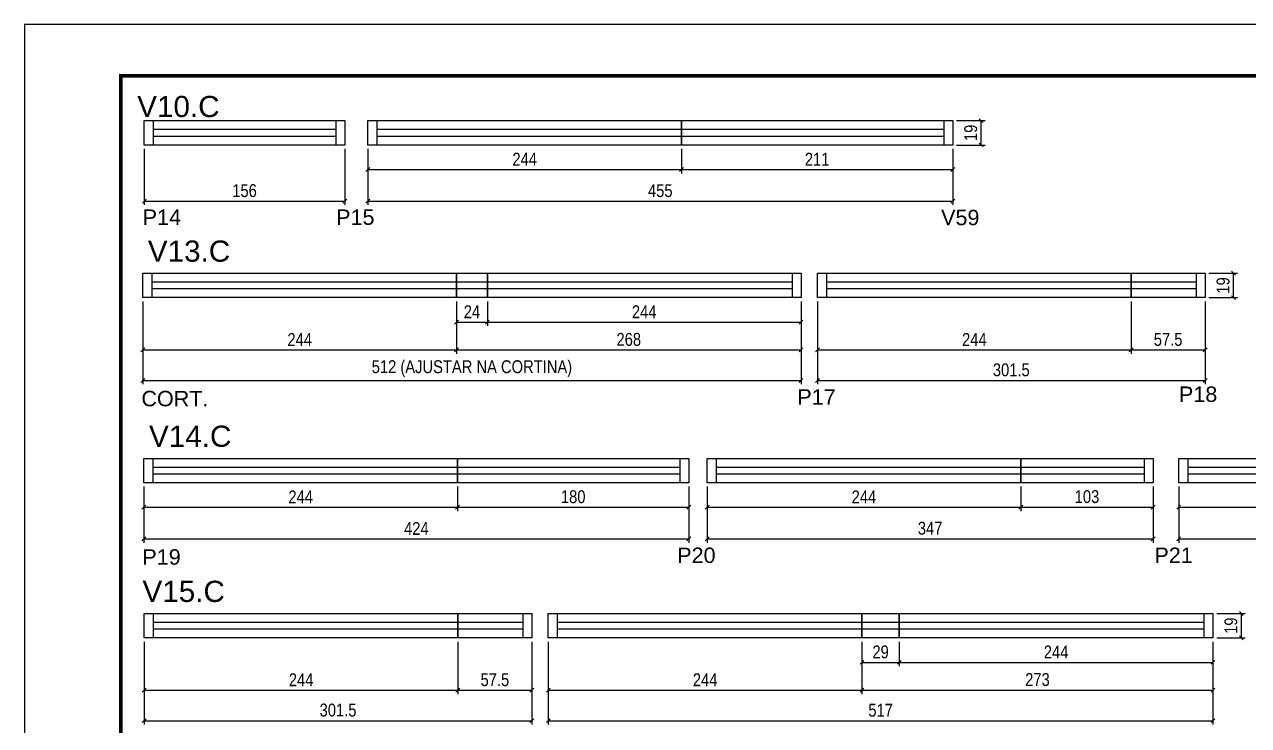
# Model space of a CAD drawing. Header units: millimetres. Extents: x 2012 to 8337, y 304 to 4842.
# Drawn here: x 5182 to 6134, y 1957 to 2503 of the extents above; entities that cross this region are included whole.
import ezdxf

# ---------------------------------------------------------------- set-up
doc = ezdxf.new("R2010")
doc.units = ezdxf.units.MM
doc.linetypes.add('DASHED', pattern=[0.75, 0.5, -0.25])
for name, color, linetype in [('5', 5, 'Continuous'), ('COTA', 241, 'Continuous'), ('NOMENCLATURA', 7, 'Continuous'), ('Painéis', 200, 'Continuous'), ('SARR_2.2x7', 40, 'Continuous')]:
    doc.layers.add(name, color=color, linetype=linetype)
doc.layers.add('Folhas', color=255, linetype='Continuous', lineweight=9)
doc.layers.add('SARRAFO DE PRESSAO', color=251, linetype='DASHED', lineweight=9)
doc.layers.add('Laje_Perimetro', color=7, linetype='Continuous', plot=False)
doc.styles.add('COTA TECNICA', font='techl___.ttf', dxfattribs={"height": 10})
doc.styles.add('COTA TECNICA-50', font='techl___.ttf', dxfattribs={"height": 10})
doc.styles.get("Standard").update_dxf_attribs({"font": 'arial.ttf'})
doc.dimstyles.new('COTA PAINEL-50', dxfattribs={"dimtxt": 10, "dimasz": 3, "dimexe": 3, "dimexo": 3, "dimgap": 3, "dimtad": 1, "dimdec": 1, "dimzin": 12, "dimdsep": 46, "dimtxsty": 'COTA TECNICA-50', "dimblk1": 'OBLIQUE', "dimblk2": 'OBLIQUE', "dimsah": 1, "dimcen": 0.9, "dimclrd": 4, "dimclre": 4, "dimclrt": 240, "dimadec": 1, "dimazin": 3, "dimtfac": 1, "dimtdec": 1, "dimtmove": 0, "dimatfit": 3, "dimfxl": 1, "dimtolj": 1, "dimtzin": 12, "dimarcsym": 0})
doc.dimstyles.new('PAINEL', dxfattribs={"dimtxt": 10, "dimasz": 3, "dimexe": 3, "dimexo": 3, "dimgap": 3, "dimtad": 1, "dimdec": 1, "dimzin": 12, "dimdsep": 46, "dimtxsty": 'COTA TECNICA', "dimblk1": 'OBLIQUE', "dimblk2": 'OBLIQUE', "dimsah": 1, "dimcen": 0.9, "dimclrd": 4, "dimclre": 4, "dimclrt": 240, "dimadec": 1, "dimazin": 3, "dimtfac": 1, "dimtdec": 1, "dimtmove": 0, "dimatfit": 3, "dimfxl": 1, "dimtolj": 1, "dimtzin": 12, "dimarcsym": 0})

# ---------------------------------------------------------------- blocks, each defined once
blk = doc.blocks.new('9999999999')
at = {"layer": 'Folhas'}
blk.add_lwpolyline([(98138.98, 34190.21), (99623.98, 34190.21), (99623.98, 35240.21), (98138.98, 35240.21)], close=True, dxfattribs=at)
at = {"layer": 'Folhas', "color": 30, "const_width": 3}
blk.add_lwpolyline([(98213.98, 34230.21), (99583.98, 34230.21), (99583.98, 35200.21), (98213.98, 35200.21)], close=True, dxfattribs=at)
blk = doc.blocks.new('_Oblique')
at = {"color": 0, "linetype": 'ByBlock', "lineweight": -2}
blk.add_line((-0.5, -0.5), (0.5, 0.5), dxfattribs=at)
blk = doc.blocks.new('*D478')
at = {"layer": 'COTA', "color": 4, "lineweight": -2, "transparency": 16777216}
for p, q in [((5274.97, 2405.9), (5274.97, 2362.27)), ((5430.97, 2405.9), (5430.97, 2362.27)), ((5274.97, 2365.27), (5430.97, 2365.27))]:
    blk.add_line(p, q, dxfattribs=at)
at = {"layer": 'Defpoints', "color": 0, "transparency": 16777216}
for p in [(5274.97, 2408.9), (5430.97, 2408.9), (5430.97, 2365.27)]:
    blk.add_point(p, dxfattribs=at)
at = {"layer": 'COTA', "color": 4, "lineweight": -2, "transparency": 16777216, "xscale": 3, "yscale": 3, "zscale": 3, "rotation": 180}
blk.add_blockref('_Oblique', (5274.97, 2365.27), dxfattribs=at)
at = {"layer": 'COTA', "color": 4, "lineweight": -2, "transparency": 16777216, "xscale": 3, "yscale": 3, "zscale": 3}
blk.add_blockref('_Oblique', (5430.97, 2365.27), dxfattribs=at)
at = {"layer": 'COTA', "color": 240, "transparency": 16777216, "insert": (5352.97, 2373.38), "char_height": 10, "attachment_point": 5, "style": 'COTA TECNICA'}
blk.add_mtext('\\A1;156', dxfattribs=at)
blk = doc.blocks.new('*D381')
at = {"layer": 'COTA', "color": 4, "linetype": 'ByBlock', "lineweight": -2, "transparency": 16777216}
for p, q in [((5448.86, 2405.9), (5448.86, 2386.85)), ((5692.86, 2405.9), (5692.86, 2386.85)), ((5448.86, 2389.85), (5692.86, 2389.85))]:
    blk.add_line(p, q, dxfattribs=at)
at = {"layer": 'Defpoints', "color": 0, "linetype": 'ByBlock', "transparency": 16777216}
for p in [(5448.86, 2408.9), (5692.86, 2408.9), (5692.86, 2389.85)]:
    blk.add_point(p, dxfattribs=at)
at = {"layer": 'COTA', "color": 4, "linetype": 'ByBlock', "lineweight": -2, "transparency": 16777216, "xscale": 3, "yscale": 3, "zscale": 3, "rotation": 180}
blk.add_blockref('_Oblique', (5448.86, 2389.85), dxfattribs=at)
at = {"layer": 'COTA', "color": 4, "linetype": 'ByBlock', "lineweight": -2, "transparency": 16777216, "xscale": 3, "yscale": 3, "zscale": 3}
blk.add_blockref('_Oblique', (5692.86, 2389.85), dxfattribs=at)
at = {"layer": 'COTA', "color": 240, "linetype": 'ByBlock', "transparency": 16777216, "insert": (5570.86, 2397.92), "char_height": 10, "attachment_point": 5, "style": 'COTA TECNICA-50'}
blk.add_mtext('\\A1;244', dxfattribs=at)
blk = doc.blocks.new('*D382')
at = {"layer": 'COTA', "color": 4, "linetype": 'ByBlock', "lineweight": -2, "transparency": 16777216}
for p, q in [((5692.86, 2405.9), (5692.86, 2386.85)), ((5903.86, 2405.9), (5903.86, 2386.85)), ((5692.86, 2389.85), (5903.86, 2389.85))]:
    blk.add_line(p, q, dxfattribs=at)
at = {"layer": 'Defpoints', "color": 0, "linetype": 'ByBlock', "transparency": 16777216}
for p in [(5692.86, 2408.9), (5903.86, 2408.9), (5903.86, 2389.85)]:
    blk.add_point(p, dxfattribs=at)
at = {"layer": 'COTA', "color": 4, "linetype": 'ByBlock', "lineweight": -2, "transparency": 16777216, "xscale": 3, "yscale": 3, "zscale": 3, "rotation": 180}
blk.add_blockref('_Oblique', (5692.86, 2389.85), dxfattribs=at)
at = {"layer": 'COTA', "color": 4, "linetype": 'ByBlock', "lineweight": -2, "transparency": 16777216, "xscale": 3, "yscale": 3, "zscale": 3}
blk.add_blockref('_Oblique', (5903.86, 2389.85), dxfattribs=at)
at = {"layer": 'COTA', "color": 240, "linetype": 'ByBlock', "transparency": 16777216, "insert": (5798.36, 2397.91), "char_height": 10, "attachment_point": 5, "style": 'COTA TECNICA-50'}
blk.add_mtext('\\A1;211', dxfattribs=at)
blk = doc.blocks.new('*D479')
at = {"layer": 'COTA', "color": 4, "lineweight": -2, "transparency": 16777216}
for p, q in [((5448.86, 2405.9), (5448.86, 2362.27)), ((5903.86, 2405.9), (5903.86, 2362.27)), ((5448.86, 2365.27), (5903.86, 2365.27))]:
    blk.add_line(p, q, dxfattribs=at)
at = {"layer": 'Defpoints', "color": 0, "transparency": 16777216}
for p in [(5448.86, 2408.9), (5903.86, 2408.9), (5903.86, 2365.27)]:
    blk.add_point(p, dxfattribs=at)
at = {"layer": 'COTA', "color": 4, "lineweight": -2, "transparency": 16777216, "xscale": 3, "yscale": 3, "zscale": 3, "rotation": 180}
blk.add_blockref('_Oblique', (5448.86, 2365.27), dxfattribs=at)
at = {"layer": 'COTA', "color": 4, "lineweight": -2, "transparency": 16777216, "xscale": 3, "yscale": 3, "zscale": 3}
blk.add_blockref('_Oblique', (5903.86, 2365.27), dxfattribs=at)
at = {"layer": 'COTA', "color": 240, "transparency": 16777216, "insert": (5676.36, 2373.38), "char_height": 10, "attachment_point": 5, "style": 'COTA TECNICA'}
blk.add_mtext('\\A1;455', dxfattribs=at)
blk = doc.blocks.new('*D383')
at = {"layer": 'COTA', "color": 4, "lineweight": -2, "transparency": 16777216}
for p, q in [((5906.86, 2427.9), (5928.98, 2427.9)), ((5925.98, 2408.9), (5925.98, 2427.9)), ((5906.86, 2408.9), (5928.98, 2408.9))]:
    blk.add_line(p, q, dxfattribs=at)
at = {"layer": 'Defpoints', "color": 0, "transparency": 16777216}
for p in [(5903.86, 2427.9), (5925.98, 2427.9), (5903.86, 2408.9)]:
    blk.add_point(p, dxfattribs=at)
at = {"layer": 'COTA', "color": 4, "lineweight": -2, "transparency": 16777216, "xscale": 3, "yscale": 3, "zscale": 3}
for p, rotation in [((5925.98, 2427.9), 90), ((5925.98, 2408.9), 270)]:
    blk.add_blockref('_Oblique', p, dxfattribs=dict(at, rotation=rotation))
at = {"layer": 'COTA', "color": 240, "transparency": 16777216, "insert": (5917.89, 2418.4), "char_height": 10, "attachment_point": 5, "rotation": 90, "style": 'COTA TECNICA'}
blk.add_mtext('\\A1;19', dxfattribs=at)
blk = doc.blocks.new('*D387')
at = {"layer": 'COTA', "color": 4, "linetype": 'ByBlock', "lineweight": -2, "transparency": 16777216}
for p, q in [((5273.84, 2287.12), (5273.84, 2246.44)), ((5517.84, 2287.12), (5517.84, 2246.44)), ((5273.84, 2249.44), (5517.84, 2249.44))]:
    blk.add_line(p, q, dxfattribs=at)
at = {"layer": 'Defpoints', "color": 0, "linetype": 'ByBlock', "transparency": 16777216}
for p in [(5273.84, 2290.12), (5517.84, 2290.12), (5517.84, 2249.44)]:
    blk.add_point(p, dxfattribs=at)
at = {"layer": 'COTA', "color": 4, "linetype": 'ByBlock', "lineweight": -2, "transparency": 16777216, "xscale": 3, "yscale": 3, "zscale": 3, "rotation": 180}
blk.add_blockref('_Oblique', (5273.84, 2249.44), dxfattribs=at)
at = {"layer": 'COTA', "color": 4, "linetype": 'ByBlock', "lineweight": -2, "transparency": 16777216, "xscale": 3, "yscale": 3, "zscale": 3}
blk.add_blockref('_Oblique', (5517.84, 2249.44), dxfattribs=at)
at = {"layer": 'COTA', "color": 240, "linetype": 'ByBlock', "transparency": 16777216, "insert": (5395.84, 2257.52), "char_height": 10, "attachment_point": 5, "style": 'COTA TECNICA-50'}
blk.add_mtext('\\A1;244', dxfattribs=at)
blk = doc.blocks.new('*D388')
at = {"layer": 'COTA', "color": 4, "linetype": 'ByBlock', "lineweight": -2, "transparency": 16777216}
for p, q in [((5541.84, 2287.12), (5541.84, 2268.07)), ((5785.84, 2287.12), (5785.84, 2268.07)), ((5541.84, 2271.07), (5785.84, 2271.07))]:
    blk.add_line(p, q, dxfattribs=at)
at = {"layer": 'Defpoints', "color": 0, "linetype": 'ByBlock', "transparency": 16777216}
for p in [(5541.84, 2290.12), (5785.84, 2290.12), (5785.84, 2271.07)]:
    blk.add_point(p, dxfattribs=at)
at = {"layer": 'COTA', "color": 4, "linetype": 'ByBlock', "lineweight": -2, "transparency": 16777216, "xscale": 3, "yscale": 3, "zscale": 3, "rotation": 180}
blk.add_blockref('_Oblique', (5541.84, 2271.07), dxfattribs=at)
at = {"layer": 'COTA', "color": 4, "linetype": 'ByBlock', "lineweight": -2, "transparency": 16777216, "xscale": 3, "yscale": 3, "zscale": 3}
blk.add_blockref('_Oblique', (5785.84, 2271.07), dxfattribs=at)
at = {"layer": 'COTA', "color": 240, "linetype": 'ByBlock', "transparency": 16777216, "insert": (5663.84, 2279.14), "char_height": 10, "attachment_point": 5, "style": 'COTA TECNICA-50'}
blk.add_mtext('\\A1;244', dxfattribs=at)
blk = doc.blocks.new('*D481')
at = {"layer": 'COTA', "color": 4, "lineweight": -2, "transparency": 16777216}
for p, q in [((5273.84, 2287.12), (5273.84, 2222.65)), ((5785.84, 2287.12), (5785.84, 2222.65)), ((5273.84, 2225.65), (5785.84, 2225.65))]:
    blk.add_line(p, q, dxfattribs=at)
at = {"layer": 'Defpoints', "color": 0, "transparency": 16777216}
for p in [(5273.84, 2290.12), (5785.84, 2290.12), (5785.84, 2225.65)]:
    blk.add_point(p, dxfattribs=at)
at = {"layer": 'COTA', "color": 4, "lineweight": -2, "transparency": 16777216, "xscale": 3, "yscale": 3, "zscale": 3, "rotation": 180}
blk.add_blockref('_Oblique', (5273.84, 2225.65), dxfattribs=at)
at = {"layer": 'COTA', "color": 4, "lineweight": -2, "transparency": 16777216, "xscale": 3, "yscale": 3, "zscale": 3}
blk.add_blockref('_Oblique', (5785.84, 2225.65), dxfattribs=at)
at = {"layer": 'COTA', "color": 240, "transparency": 16777216, "insert": (5529.84, 2234.87), "char_height": 10, "attachment_point": 5, "style": 'COTA TECNICA'}
blk.add_mtext('\\A1;512 (AJUSTAR NA CORTINA)', dxfattribs=at)
blk = doc.blocks.new('*D389')
at = {"layer": 'COTA', "color": 4, "linetype": 'ByBlock', "lineweight": -2, "transparency": 16777216}
for p, q in [((5517.84, 2287.12), (5517.84, 2268.07)), ((5541.84, 2287.12), (5541.84, 2268.07)), ((5517.84, 2271.07), (5541.84, 2271.07))]:
    blk.add_line(p, q, dxfattribs=at)
at = {"layer": 'Defpoints', "color": 0, "linetype": 'ByBlock', "transparency": 16777216}
for p in [(5517.84, 2290.12), (5541.84, 2290.12), (5541.84, 2271.07)]:
    blk.add_point(p, dxfattribs=at)
at = {"layer": 'COTA', "color": 4, "linetype": 'ByBlock', "lineweight": -2, "transparency": 16777216, "xscale": 3, "yscale": 3, "zscale": 3, "rotation": 180}
blk.add_blockref('_Oblique', (5517.84, 2271.07), dxfattribs=at)
at = {"layer": 'COTA', "color": 4, "linetype": 'ByBlock', "lineweight": -2, "transparency": 16777216, "xscale": 3, "yscale": 3, "zscale": 3}
blk.add_blockref('_Oblique', (5541.84, 2271.07), dxfattribs=at)
at = {"layer": 'COTA', "color": 240, "linetype": 'ByBlock', "transparency": 16777216, "insert": (5529.84, 2279.14), "char_height": 10, "attachment_point": 5, "style": 'COTA TECNICA-50'}
blk.add_mtext('\\A1;24', dxfattribs=at)
blk = doc.blocks.new('*D390')
at = {"layer": 'Defpoints', "color": 0, "transparency": 16777216}
for p in [(5517.84, 2290.12), (5785.84, 2290.12), (5785.84, 2249.44)]:
    blk.add_point(p, dxfattribs=at)
at = {"layer": 'Painéis', "color": 4, "lineweight": -2, "transparency": 16777216}
for p, q in [((5517.84, 2287.12), (5517.84, 2246.44)), ((5785.84, 2287.12), (5785.84, 2246.44)), ((5517.84, 2249.44), (5785.84, 2249.44))]:
    blk.add_line(p, q, dxfattribs=at)
at = {"layer": 'Painéis', "color": 4, "lineweight": -2, "transparency": 16777216, "xscale": 3, "yscale": 3, "zscale": 3, "rotation": 180}
blk.add_blockref('_Oblique', (5517.84, 2249.44), dxfattribs=at)
at = {"layer": 'Painéis', "color": 4, "lineweight": -2, "transparency": 16777216, "xscale": 3, "yscale": 3, "zscale": 3}
blk.add_blockref('_Oblique', (5785.84, 2249.44), dxfattribs=at)
at = {"layer": 'Painéis', "color": 240, "transparency": 16777216, "insert": (5651.84, 2257.57), "char_height": 10, "attachment_point": 5, "style": 'COTA TECNICA'}
blk.add_mtext('\\A1;268', dxfattribs=at)
blk = doc.blocks.new('*D391')
at = {"layer": 'COTA', "color": 4, "linetype": 'ByBlock', "lineweight": -2, "transparency": 16777216}
for p, q in [((5798.65, 2287.12), (5798.65, 2246.44)), ((6042.65, 2287.12), (6042.65, 2246.44)), ((5798.65, 2249.44), (6042.65, 2249.44))]:
    blk.add_line(p, q, dxfattribs=at)
at = {"layer": 'Defpoints', "color": 0, "linetype": 'ByBlock', "transparency": 16777216}
for p in [(5798.65, 2290.12), (6042.65, 2290.12), (6042.65, 2249.44)]:
    blk.add_point(p, dxfattribs=at)
at = {"layer": 'COTA', "color": 4, "linetype": 'ByBlock', "lineweight": -2, "transparency": 16777216, "xscale": 3, "yscale": 3, "zscale": 3, "rotation": 180}
blk.add_blockref('_Oblique', (5798.65, 2249.44), dxfattribs=at)
at = {"layer": 'COTA', "color": 4, "linetype": 'ByBlock', "lineweight": -2, "transparency": 16777216, "xscale": 3, "yscale": 3, "zscale": 3}
blk.add_blockref('_Oblique', (6042.65, 2249.44), dxfattribs=at)
at = {"layer": 'COTA', "color": 240, "linetype": 'ByBlock', "transparency": 16777216, "insert": (5920.65, 2257.52), "char_height": 10, "attachment_point": 5, "style": 'COTA TECNICA-50'}
blk.add_mtext('\\A1;244', dxfattribs=at)
blk = doc.blocks.new('*D392')
at = {"layer": 'COTA', "color": 4, "linetype": 'ByBlock', "lineweight": -2, "transparency": 16777216}
for p, q in [((6042.65, 2287.12), (6042.65, 2246.44)), ((6100.15, 2287.12), (6100.15, 2246.44)), ((6042.65, 2249.44), (6100.15, 2249.44))]:
    blk.add_line(p, q, dxfattribs=at)
at = {"layer": 'Defpoints', "color": 0, "linetype": 'ByBlock', "transparency": 16777216}
for p in [(6042.65, 2290.12), (6100.15, 2290.12), (6100.15, 2249.44)]:
    blk.add_point(p, dxfattribs=at)
at = {"layer": 'COTA', "color": 4, "linetype": 'ByBlock', "lineweight": -2, "transparency": 16777216, "xscale": 3, "yscale": 3, "zscale": 3, "rotation": 180}
blk.add_blockref('_Oblique', (6042.65, 2249.44), dxfattribs=at)
at = {"layer": 'COTA', "color": 4, "linetype": 'ByBlock', "lineweight": -2, "transparency": 16777216, "xscale": 3, "yscale": 3, "zscale": 3}
blk.add_blockref('_Oblique', (6100.15, 2249.44), dxfattribs=at)
at = {"layer": 'COTA', "color": 240, "linetype": 'ByBlock', "transparency": 16777216, "insert": (6071.4, 2257.55), "char_height": 10, "attachment_point": 5, "style": 'COTA TECNICA-50'}
blk.add_mtext('\\A1;57.5', dxfattribs=at)
blk = doc.blocks.new('*D482')
at = {"layer": 'COTA', "color": 4, "lineweight": -2, "transparency": 16777216}
for p, q in [((5798.65, 2287.12), (5798.65, 2222.65)), ((6100.15, 2287.12), (6100.15, 2222.65)), ((5798.65, 2225.65), (6100.15, 2225.65))]:
    blk.add_line(p, q, dxfattribs=at)
at = {"layer": 'Defpoints', "color": 0, "transparency": 16777216}
for p in [(5798.65, 2290.12), (6100.15, 2290.12), (6100.15, 2225.65)]:
    blk.add_point(p, dxfattribs=at)
at = {"layer": 'COTA', "color": 4, "lineweight": -2, "transparency": 16777216, "xscale": 3, "yscale": 3, "zscale": 3, "rotation": 180}
blk.add_blockref('_Oblique', (5798.65, 2225.65), dxfattribs=at)
at = {"layer": 'COTA', "color": 4, "lineweight": -2, "transparency": 16777216, "xscale": 3, "yscale": 3, "zscale": 3}
blk.add_blockref('_Oblique', (6100.15, 2225.65), dxfattribs=at)
at = {"layer": 'COTA', "color": 240, "transparency": 16777216, "insert": (5949.4, 2233.87), "char_height": 10, "attachment_point": 5, "style": 'COTA TECNICA'}
blk.add_mtext('\\A1;301.5', dxfattribs=at)
blk = doc.blocks.new('*D393')
at = {"layer": 'COTA', "color": 4, "lineweight": -2, "transparency": 16777216}
for p, q in [((6103.15, 2309.12), (6125.27, 2309.12)), ((6122.27, 2290.12), (6122.27, 2309.12)), ((6103.15, 2290.12), (6125.27, 2290.12))]:
    blk.add_line(p, q, dxfattribs=at)
at = {"layer": 'Defpoints', "color": 0, "transparency": 16777216}
for p in [(6100.15, 2309.12), (6122.27, 2309.12), (6100.15, 2290.12)]:
    blk.add_point(p, dxfattribs=at)
at = {"layer": 'COTA', "color": 4, "lineweight": -2, "transparency": 16777216, "xscale": 3, "yscale": 3, "zscale": 3}
for p, rotation in [((6122.27, 2309.12), 90), ((6122.27, 2290.12), 270)]:
    blk.add_blockref('_Oblique', p, dxfattribs=dict(at, rotation=rotation))
at = {"layer": 'COTA', "color": 240, "transparency": 16777216, "insert": (6114.18, 2299.62), "char_height": 10, "attachment_point": 5, "rotation": 90, "style": 'COTA TECNICA'}
blk.add_mtext('\\A1;19', dxfattribs=at)
blk = doc.blocks.new('*D327')
at = {"layer": 'COTA', "color": 4, "linetype": 'ByBlock', "lineweight": -2, "transparency": 16777216}
for p, q in [((5274.62, 2143.01), (5274.62, 2123.96)), ((5518.62, 2143.01), (5518.62, 2123.96)), ((5274.62, 2126.96), (5518.62, 2126.96))]:
    blk.add_line(p, q, dxfattribs=at)
at = {"layer": 'Defpoints', "color": 0, "linetype": 'ByBlock', "transparency": 16777216}
for p in [(5274.62, 2146.01), (5518.62, 2146.01), (5518.62, 2126.96)]:
    blk.add_point(p, dxfattribs=at)
at = {"layer": 'COTA', "color": 4, "linetype": 'ByBlock', "lineweight": -2, "transparency": 16777216, "xscale": 3, "yscale": 3, "zscale": 3, "rotation": 180}
blk.add_blockref('_Oblique', (5274.62, 2126.96), dxfattribs=at)
at = {"layer": 'COTA', "color": 4, "linetype": 'ByBlock', "lineweight": -2, "transparency": 16777216, "xscale": 3, "yscale": 3, "zscale": 3}
blk.add_blockref('_Oblique', (5518.62, 2126.96), dxfattribs=at)
at = {"layer": 'COTA', "color": 240, "linetype": 'ByBlock', "transparency": 16777216, "insert": (5396.62, 2135.03), "char_height": 10, "attachment_point": 5, "style": 'COTA TECNICA-50'}
blk.add_mtext('\\A1;244', dxfattribs=at)
blk = doc.blocks.new('*D328')
at = {"layer": 'COTA', "color": 4, "linetype": 'ByBlock', "lineweight": -2, "transparency": 16777216}
for p, q in [((5518.62, 2143.01), (5518.62, 2123.96)), ((5698.62, 2143.01), (5698.62, 2123.96)), ((5518.62, 2126.96), (5698.62, 2126.96))]:
    blk.add_line(p, q, dxfattribs=at)
at = {"layer": 'Defpoints', "color": 0, "linetype": 'ByBlock', "transparency": 16777216}
for p in [(5518.62, 2146.01), (5698.62, 2146.01), (5698.62, 2126.96)]:
    blk.add_point(p, dxfattribs=at)
at = {"layer": 'COTA', "color": 4, "linetype": 'ByBlock', "lineweight": -2, "transparency": 16777216, "xscale": 3, "yscale": 3, "zscale": 3, "rotation": 180}
blk.add_blockref('_Oblique', (5518.62, 2126.96), dxfattribs=at)
at = {"layer": 'COTA', "color": 4, "linetype": 'ByBlock', "lineweight": -2, "transparency": 16777216, "xscale": 3, "yscale": 3, "zscale": 3}
blk.add_blockref('_Oblique', (5698.62, 2126.96), dxfattribs=at)
at = {"layer": 'COTA', "color": 240, "linetype": 'ByBlock', "transparency": 16777216, "insert": (5608.62, 2135.08), "char_height": 10, "attachment_point": 5, "style": 'COTA TECNICA-50'}
blk.add_mtext('\\A1;180', dxfattribs=at)
blk = doc.blocks.new('*D457')
at = {"layer": 'COTA', "color": 4, "lineweight": -2, "transparency": 16777216}
for p, q in [((5274.62, 2143.01), (5274.62, 2099.38)), ((5698.62, 2143.01), (5698.62, 2099.38)), ((5274.62, 2102.38), (5698.62, 2102.38))]:
    blk.add_line(p, q, dxfattribs=at)
at = {"layer": 'Defpoints', "color": 0, "transparency": 16777216}
for p in [(5274.62, 2146.01), (5698.62, 2146.01), (5698.62, 2102.38)]:
    blk.add_point(p, dxfattribs=at)
at = {"layer": 'COTA', "color": 4, "lineweight": -2, "transparency": 16777216, "xscale": 3, "yscale": 3, "zscale": 3, "rotation": 180}
blk.add_blockref('_Oblique', (5274.62, 2102.38), dxfattribs=at)
at = {"layer": 'COTA', "color": 4, "lineweight": -2, "transparency": 16777216, "xscale": 3, "yscale": 3, "zscale": 3}
blk.add_blockref('_Oblique', (5698.62, 2102.38), dxfattribs=at)
at = {"layer": 'COTA', "color": 240, "transparency": 16777216, "insert": (5486.62, 2110.45), "char_height": 10, "attachment_point": 5, "style": 'COTA TECNICA'}
blk.add_mtext('\\A1;424', dxfattribs=at)
blk = doc.blocks.new('*D329')
at = {"layer": 'COTA', "color": 4, "linetype": 'ByBlock', "lineweight": -2, "transparency": 16777216}
for p, q in [((5712.77, 2143.01), (5712.77, 2123.96)), ((5956.77, 2143.01), (5956.77, 2123.96)), ((5712.77, 2126.96), (5956.77, 2126.96))]:
    blk.add_line(p, q, dxfattribs=at)
at = {"layer": 'Defpoints', "color": 0, "linetype": 'ByBlock', "transparency": 16777216}
for p in [(5712.77, 2146.01), (5956.77, 2146.01), (5956.77, 2126.96)]:
    blk.add_point(p, dxfattribs=at)
at = {"layer": 'COTA', "color": 4, "linetype": 'ByBlock', "lineweight": -2, "transparency": 16777216, "xscale": 3, "yscale": 3, "zscale": 3, "rotation": 180}
blk.add_blockref('_Oblique', (5712.77, 2126.96), dxfattribs=at)
at = {"layer": 'COTA', "color": 4, "linetype": 'ByBlock', "lineweight": -2, "transparency": 16777216, "xscale": 3, "yscale": 3, "zscale": 3}
blk.add_blockref('_Oblique', (5956.77, 2126.96), dxfattribs=at)
at = {"layer": 'COTA', "color": 240, "linetype": 'ByBlock', "transparency": 16777216, "insert": (5834.77, 2135.03), "char_height": 10, "attachment_point": 5, "style": 'COTA TECNICA-50'}
blk.add_mtext('\\A1;244', dxfattribs=at)
blk = doc.blocks.new('*D330')
at = {"layer": 'COTA', "color": 4, "linetype": 'ByBlock', "lineweight": -2, "transparency": 16777216}
for p, q in [((5956.77, 2143.01), (5956.77, 2123.96)), ((6059.77, 2143.01), (6059.77, 2123.96)), ((5956.77, 2126.96), (6059.77, 2126.96))]:
    blk.add_line(p, q, dxfattribs=at)
at = {"layer": 'Defpoints', "color": 0, "linetype": 'ByBlock', "transparency": 16777216}
for p in [(5956.77, 2146.01), (6059.77, 2146.01), (6059.77, 2126.96)]:
    blk.add_point(p, dxfattribs=at)
at = {"layer": 'COTA', "color": 4, "linetype": 'ByBlock', "lineweight": -2, "transparency": 16777216, "xscale": 3, "yscale": 3, "zscale": 3, "rotation": 180}
blk.add_blockref('_Oblique', (5956.77, 2126.96), dxfattribs=at)
at = {"layer": 'COTA', "color": 4, "linetype": 'ByBlock', "lineweight": -2, "transparency": 16777216, "xscale": 3, "yscale": 3, "zscale": 3}
blk.add_blockref('_Oblique', (6059.77, 2126.96), dxfattribs=at)
at = {"layer": 'COTA', "color": 240, "linetype": 'ByBlock', "transparency": 16777216, "insert": (6008.27, 2135.18), "char_height": 10, "attachment_point": 5, "style": 'COTA TECNICA-50'}
blk.add_mtext('\\A1;103', dxfattribs=at)
blk = doc.blocks.new('*D458')
at = {"layer": 'COTA', "color": 4, "lineweight": -2, "transparency": 16777216}
for p, q in [((5712.77, 2143.01), (5712.77, 2099.38)), ((6059.77, 2143.01), (6059.77, 2099.38)), ((5712.77, 2102.38), (6059.77, 2102.38))]:
    blk.add_line(p, q, dxfattribs=at)
at = {"layer": 'Defpoints', "color": 0, "transparency": 16777216}
for p in [(5712.77, 2146.01), (6059.77, 2146.01), (6059.77, 2102.38)]:
    blk.add_point(p, dxfattribs=at)
at = {"layer": 'COTA', "color": 4, "lineweight": -2, "transparency": 16777216, "xscale": 3, "yscale": 3, "zscale": 3, "rotation": 180}
blk.add_blockref('_Oblique', (5712.77, 2102.38), dxfattribs=at)
at = {"layer": 'COTA', "color": 4, "lineweight": -2, "transparency": 16777216, "xscale": 3, "yscale": 3, "zscale": 3}
blk.add_blockref('_Oblique', (6059.77, 2102.38), dxfattribs=at)
at = {"layer": 'COTA', "color": 240, "transparency": 16777216, "insert": (5886.27, 2110.6), "char_height": 10, "attachment_point": 5, "style": 'COTA TECNICA'}
blk.add_mtext('\\A1;347', dxfattribs=at)
blk = doc.blocks.new('*D331')
at = {"layer": 'COTA', "color": 4, "linetype": 'ByBlock', "lineweight": -2, "transparency": 16777216}
for p, q in [((6079.61, 2143.01), (6079.61, 2123.96)), ((6323.61, 2143.01), (6323.61, 2123.96)), ((6079.61, 2126.96), (6323.61, 2126.96))]:
    blk.add_line(p, q, dxfattribs=at)
at = {"layer": 'Defpoints', "color": 0, "linetype": 'ByBlock', "transparency": 16777216}
for p in [(6079.61, 2146.01), (6323.61, 2146.01), (6323.61, 2126.96)]:
    blk.add_point(p, dxfattribs=at)
at = {"layer": 'COTA', "color": 4, "linetype": 'ByBlock', "lineweight": -2, "transparency": 16777216, "xscale": 3, "yscale": 3, "zscale": 3, "rotation": 180}
blk.add_blockref('_Oblique', (6079.61, 2126.96), dxfattribs=at)
at = {"layer": 'COTA', "color": 4, "linetype": 'ByBlock', "lineweight": -2, "transparency": 16777216, "xscale": 3, "yscale": 3, "zscale": 3}
blk.add_blockref('_Oblique', (6323.61, 2126.96), dxfattribs=at)
at = {"layer": 'COTA', "color": 240, "linetype": 'ByBlock', "transparency": 16777216, "insert": (6201.61, 2135.03), "char_height": 10, "attachment_point": 5, "style": 'COTA TECNICA-50'}
blk.add_mtext('\\A1;244', dxfattribs=at)
blk = doc.blocks.new('*D459')
at = {"layer": 'COTA', "color": 4, "lineweight": -2, "transparency": 16777216}
for p, q in [((6079.61, 2143.01), (6079.61, 2099.38)), ((6503.61, 2143.01), (6503.61, 2099.38)), ((6079.61, 2102.38), (6503.61, 2102.38))]:
    blk.add_line(p, q, dxfattribs=at)
at = {"layer": 'Defpoints', "color": 0, "transparency": 16777216}
for p in [(6079.61, 2146.01), (6503.61, 2146.01), (6503.61, 2102.38)]:
    blk.add_point(p, dxfattribs=at)
at = {"layer": 'COTA', "color": 4, "lineweight": -2, "transparency": 16777216, "xscale": 3, "yscale": 3, "zscale": 3, "rotation": 180}
blk.add_blockref('_Oblique', (6079.61, 2102.38), dxfattribs=at)
at = {"layer": 'COTA', "color": 4, "lineweight": -2, "transparency": 16777216, "xscale": 3, "yscale": 3, "zscale": 3}
blk.add_blockref('_Oblique', (6503.61, 2102.38), dxfattribs=at)
at = {"layer": 'COTA', "color": 240, "transparency": 16777216, "insert": (6291.61, 2110.45), "char_height": 10, "attachment_point": 5, "style": 'COTA TECNICA'}
blk.add_mtext('\\A1;424', dxfattribs=at)
blk = doc.blocks.new('*D334')
at = {"layer": 'COTA', "color": 4, "linetype": 'ByBlock', "lineweight": -2, "transparency": 16777216}
for p, q in [((5589.26, 2022.27), (5589.26, 1981.58)), ((5833.26, 2022.27), (5833.26, 1981.58)), ((5589.26, 1984.58), (5833.26, 1984.58))]:
    blk.add_line(p, q, dxfattribs=at)
at = {"layer": 'Defpoints', "color": 0, "linetype": 'ByBlock', "transparency": 16777216}
for p in [(5589.26, 2025.27), (5833.26, 2025.27), (5833.26, 1984.58)]:
    blk.add_point(p, dxfattribs=at)
at = {"layer": 'COTA', "color": 4, "linetype": 'ByBlock', "lineweight": -2, "transparency": 16777216, "xscale": 3, "yscale": 3, "zscale": 3, "rotation": 180}
blk.add_blockref('_Oblique', (5589.26, 1984.58), dxfattribs=at)
at = {"layer": 'COTA', "color": 4, "linetype": 'ByBlock', "lineweight": -2, "transparency": 16777216, "xscale": 3, "yscale": 3, "zscale": 3}
blk.add_blockref('_Oblique', (5833.26, 1984.58), dxfattribs=at)
at = {"layer": 'COTA', "color": 240, "linetype": 'ByBlock', "transparency": 16777216, "insert": (5711.26, 1992.66), "char_height": 10, "attachment_point": 5, "style": 'COTA TECNICA-50'}
blk.add_mtext('\\A1;244', dxfattribs=at)
blk = doc.blocks.new('*D335')
at = {"layer": 'COTA', "color": 4, "linetype": 'ByBlock', "lineweight": -2, "transparency": 16777216}
for p, q in [((5862.26, 2022.27), (5862.26, 2003.21)), ((6106.26, 2022.27), (6106.26, 2003.21)), ((5862.26, 2006.21), (6106.26, 2006.21))]:
    blk.add_line(p, q, dxfattribs=at)
at = {"layer": 'Defpoints', "color": 0, "linetype": 'ByBlock', "transparency": 16777216}
for p in [(5862.26, 2025.27), (6106.26, 2025.27), (6106.26, 2006.21)]:
    blk.add_point(p, dxfattribs=at)
at = {"layer": 'COTA', "color": 4, "linetype": 'ByBlock', "lineweight": -2, "transparency": 16777216, "xscale": 3, "yscale": 3, "zscale": 3, "rotation": 180}
blk.add_blockref('_Oblique', (5862.26, 2006.21), dxfattribs=at)
at = {"layer": 'COTA', "color": 4, "linetype": 'ByBlock', "lineweight": -2, "transparency": 16777216, "xscale": 3, "yscale": 3, "zscale": 3}
blk.add_blockref('_Oblique', (6106.26, 2006.21), dxfattribs=at)
at = {"layer": 'COTA', "color": 240, "linetype": 'ByBlock', "transparency": 16777216, "insert": (5984.26, 2014.29), "char_height": 10, "attachment_point": 5, "style": 'COTA TECNICA-50'}
blk.add_mtext('\\A1;244', dxfattribs=at)
blk = doc.blocks.new('*D460')
at = {"layer": 'COTA', "color": 4, "lineweight": -2, "transparency": 16777216}
for p, q in [((5589.26, 2022.27), (5589.26, 1957.79)), ((6106.26, 2022.27), (6106.26, 1957.79)), ((5589.26, 1960.79), (6106.26, 1960.79))]:
    blk.add_line(p, q, dxfattribs=at)
at = {"layer": 'Defpoints', "color": 0, "transparency": 16777216}
for p in [(5589.26, 2025.27), (6106.26, 2025.27), (6106.26, 1960.79)]:
    blk.add_point(p, dxfattribs=at)
at = {"layer": 'COTA', "color": 4, "lineweight": -2, "transparency": 16777216, "xscale": 3, "yscale": 3, "zscale": 3, "rotation": 180}
blk.add_blockref('_Oblique', (5589.26, 1960.79), dxfattribs=at)
at = {"layer": 'COTA', "color": 4, "lineweight": -2, "transparency": 16777216, "xscale": 3, "yscale": 3, "zscale": 3}
blk.add_blockref('_Oblique', (6106.26, 1960.79), dxfattribs=at)
at = {"layer": 'COTA', "color": 240, "transparency": 16777216, "insert": (5847.76, 1968.9), "char_height": 10, "attachment_point": 5, "style": 'COTA TECNICA'}
blk.add_mtext('\\A1;517', dxfattribs=at)
blk = doc.blocks.new('*D336')
at = {"layer": 'COTA', "color": 4, "linetype": 'ByBlock', "lineweight": -2, "transparency": 16777216}
for p, q in [((5833.26, 2022.27), (5833.26, 2003.21)), ((5862.26, 2022.27), (5862.26, 2003.21)), ((5833.26, 2006.21), (5862.26, 2006.21))]:
    blk.add_line(p, q, dxfattribs=at)
at = {"layer": 'Defpoints', "color": 0, "linetype": 'ByBlock', "transparency": 16777216}
for p in [(5833.26, 2025.27), (5862.26, 2025.27), (5862.26, 2006.21)]:
    blk.add_point(p, dxfattribs=at)
at = {"layer": 'COTA', "color": 4, "linetype": 'ByBlock', "lineweight": -2, "transparency": 16777216, "xscale": 3, "yscale": 3, "zscale": 3, "rotation": 180}
blk.add_blockref('_Oblique', (5833.26, 2006.21), dxfattribs=at)
at = {"layer": 'COTA', "color": 4, "linetype": 'ByBlock', "lineweight": -2, "transparency": 16777216, "xscale": 3, "yscale": 3, "zscale": 3}
blk.add_blockref('_Oblique', (5862.26, 2006.21), dxfattribs=at)
at = {"layer": 'COTA', "color": 240, "linetype": 'ByBlock', "transparency": 16777216, "insert": (5847.76, 2014.3), "char_height": 10, "attachment_point": 5, "style": 'COTA TECNICA-50'}
blk.add_mtext('\\A1;29', dxfattribs=at)
blk = doc.blocks.new('*D337')
at = {"layer": 'Defpoints', "color": 0, "transparency": 16777216}
for p in [(5833.26, 2025.27), (6106.26, 2025.27), (6106.26, 1984.58)]:
    blk.add_point(p, dxfattribs=at)
at = {"layer": 'Painéis', "color": 4, "lineweight": -2, "transparency": 16777216}
for p, q in [((5833.26, 2022.27), (5833.26, 1981.58)), ((6106.26, 2022.27), (6106.26, 1981.58)), ((5833.26, 1984.58), (6106.26, 1984.58))]:
    blk.add_line(p, q, dxfattribs=at)
at = {"layer": 'Painéis', "color": 4, "lineweight": -2, "transparency": 16777216, "xscale": 3, "yscale": 3, "zscale": 3, "rotation": 180}
blk.add_blockref('_Oblique', (5833.26, 1984.58), dxfattribs=at)
at = {"layer": 'Painéis', "color": 4, "lineweight": -2, "transparency": 16777216, "xscale": 3, "yscale": 3, "zscale": 3}
blk.add_blockref('_Oblique', (6106.26, 1984.58), dxfattribs=at)
at = {"layer": 'Painéis', "color": 240, "transparency": 16777216, "insert": (5969.76, 1992.8), "char_height": 10, "attachment_point": 5, "style": 'COTA TECNICA'}
blk.add_mtext('\\A1;273', dxfattribs=at)
blk = doc.blocks.new('*D338')
at = {"layer": 'COTA', "color": 4, "linetype": 'ByBlock', "lineweight": -2, "transparency": 16777216}
for p, q in [((5274.95, 2022.27), (5274.95, 1981.58)), ((5518.95, 2022.27), (5518.95, 1981.58)), ((5274.95, 1984.58), (5518.95, 1984.58))]:
    blk.add_line(p, q, dxfattribs=at)
at = {"layer": 'Defpoints', "color": 0, "linetype": 'ByBlock', "transparency": 16777216}
for p in [(5274.95, 2025.27), (5518.95, 2025.27), (5518.95, 1984.58)]:
    blk.add_point(p, dxfattribs=at)
at = {"layer": 'COTA', "color": 4, "linetype": 'ByBlock', "lineweight": -2, "transparency": 16777216, "xscale": 3, "yscale": 3, "zscale": 3, "rotation": 180}
blk.add_blockref('_Oblique', (5274.95, 1984.58), dxfattribs=at)
at = {"layer": 'COTA', "color": 4, "linetype": 'ByBlock', "lineweight": -2, "transparency": 16777216, "xscale": 3, "yscale": 3, "zscale": 3}
blk.add_blockref('_Oblique', (5518.95, 1984.58), dxfattribs=at)
at = {"layer": 'COTA', "color": 240, "linetype": 'ByBlock', "transparency": 16777216, "insert": (5396.95, 1992.66), "char_height": 10, "attachment_point": 5, "style": 'COTA TECNICA-50'}
blk.add_mtext('\\A1;244', dxfattribs=at)
blk = doc.blocks.new('*D339')
at = {"layer": 'COTA', "color": 4, "linetype": 'ByBlock', "lineweight": -2, "transparency": 16777216}
for p, q in [((5518.95, 2022.27), (5518.95, 1981.58)), ((5576.45, 2022.27), (5576.45, 1981.58)), ((5518.95, 1984.58), (5576.45, 1984.58))]:
    blk.add_line(p, q, dxfattribs=at)
at = {"layer": 'Defpoints', "color": 0, "linetype": 'ByBlock', "transparency": 16777216}
for p in [(5518.95, 2025.27), (5576.45, 2025.27), (5576.45, 1984.58)]:
    blk.add_point(p, dxfattribs=at)
at = {"layer": 'COTA', "color": 4, "linetype": 'ByBlock', "lineweight": -2, "transparency": 16777216, "xscale": 3, "yscale": 3, "zscale": 3, "rotation": 180}
blk.add_blockref('_Oblique', (5518.95, 1984.58), dxfattribs=at)
at = {"layer": 'COTA', "color": 4, "linetype": 'ByBlock', "lineweight": -2, "transparency": 16777216, "xscale": 3, "yscale": 3, "zscale": 3}
blk.add_blockref('_Oblique', (5576.45, 1984.58), dxfattribs=at)
at = {"layer": 'COTA', "color": 240, "linetype": 'ByBlock', "transparency": 16777216, "insert": (5547.7, 1992.69), "char_height": 10, "attachment_point": 5, "style": 'COTA TECNICA-50'}
blk.add_mtext('\\A1;57.5', dxfattribs=at)
blk = doc.blocks.new('*D461')
at = {"layer": 'COTA', "color": 4, "lineweight": -2, "transparency": 16777216}
for p, q in [((5274.95, 2022.27), (5274.95, 1957.79)), ((5576.45, 2022.27), (5576.45, 1957.79)), ((5274.95, 1960.79), (5576.45, 1960.79))]:
    blk.add_line(p, q, dxfattribs=at)
at = {"layer": 'Defpoints', "color": 0, "transparency": 16777216}
for p in [(5274.95, 2025.27), (5576.45, 2025.27), (5576.45, 1960.79)]:
    blk.add_point(p, dxfattribs=at)
at = {"layer": 'COTA', "color": 4, "lineweight": -2, "transparency": 16777216, "xscale": 3, "yscale": 3, "zscale": 3, "rotation": 180}
blk.add_blockref('_Oblique', (5274.95, 1960.79), dxfattribs=at)
at = {"layer": 'COTA', "color": 4, "lineweight": -2, "transparency": 16777216, "xscale": 3, "yscale": 3, "zscale": 3}
blk.add_blockref('_Oblique', (5576.45, 1960.79), dxfattribs=at)
at = {"layer": 'COTA', "color": 240, "transparency": 16777216, "insert": (5425.7, 1969.01), "char_height": 10, "attachment_point": 5, "style": 'COTA TECNICA'}
blk.add_mtext('\\A1;301.5', dxfattribs=at)
blk = doc.blocks.new('*D340')
at = {"layer": 'COTA', "color": 4, "lineweight": -2, "transparency": 16777216}
for p, q in [((6109.26, 2044.27), (6131.38, 2044.27)), ((6128.38, 2025.27), (6128.38, 2044.27)), ((6109.26, 2025.27), (6131.38, 2025.27))]:
    blk.add_line(p, q, dxfattribs=at)
at = {"layer": 'Defpoints', "color": 0, "transparency": 16777216}
for p in [(6106.26, 2044.27), (6128.38, 2044.27), (6106.26, 2025.27)]:
    blk.add_point(p, dxfattribs=at)
at = {"layer": 'COTA', "color": 4, "lineweight": -2, "transparency": 16777216, "xscale": 3, "yscale": 3, "zscale": 3}
for p, rotation in [((6128.38, 2044.27), 90), ((6128.38, 2025.27), 270)]:
    blk.add_blockref('_Oblique', p, dxfattribs=dict(at, rotation=rotation))
at = {"layer": 'COTA', "color": 240, "transparency": 16777216, "insert": (6120.29, 2034.77), "char_height": 10, "attachment_point": 5, "rotation": 90, "style": 'COTA TECNICA'}
blk.add_mtext('\\A1;19', dxfattribs=at)

msp = doc.modelspace()

# ---------------------------------------------------------------- linework, layer by layer
at = {"layer": 'Laje_Perimetro'}
msp.add_lwpolyline([(6666.78, 2502.78), (5181.78, 2502.78), (5181.78, 1452.78), (6666.78, 1452.78)], close=True, dxfattribs=at)
at = {"layer": 'Painéis'}
for points in [[(5274.97, 2427.9), (5430.97, 2427.9), (5430.97, 2408.9), (5274.97, 2408.9)], [(5692.86, 2408.9), (5448.86, 2408.9), (5448.86, 2427.9), (5692.86, 2427.9)], [(5692.86, 2427.9), (5903.86, 2427.9), (5903.86, 2408.9), (5692.86, 2408.9)], [(5517.84, 2290.12), (5273.84, 2290.12), (5273.84, 2309.12), (5517.84, 2309.12)], [(5541.84, 2290.12), (5517.84, 2290.12), (5517.84, 2309.12), (5541.84, 2309.12)], [(5541.84, 2309.12), (5785.84, 2309.12), (5785.84, 2290.12), (5541.84, 2290.12)], [(6042.65, 2290.12), (5798.65, 2290.12), (5798.65, 2309.12), (6042.65, 2309.12)], [(6042.65, 2309.12), (6100.15, 2309.12), (6100.15, 2290.12), (6042.65, 2290.12)], [(5518.62, 2146.01), (5274.62, 2146.01), (5274.62, 2165.01), (5518.62, 2165.01)], [(5518.62, 2165.01), (5698.62, 2165.01), (5698.62, 2146.01), (5518.62, 2146.01)], [(5956.77, 2146.01), (5712.77, 2146.01), (5712.77, 2165.01), (5956.77, 2165.01)], [(5956.77, 2165.01), (6059.77, 2165.01), (6059.77, 2146.01), (5956.77, 2146.01)], [(6323.61, 2146.01), (6079.61, 2146.01), (6079.61, 2165.01), (6323.61, 2165.01)], [(5518.95, 2025.27), (5274.95, 2025.27), (5274.95, 2044.27), (5518.95, 2044.27)], [(5518.95, 2044.27), (5576.45, 2044.27), (5576.45, 2025.27), (5518.95, 2025.27)], [(5833.26, 2025.27), (5589.26, 2025.27), (5589.26, 2044.27), (5833.26, 2044.27)], [(5862.26, 2025.27), (5833.26, 2025.27), (5833.26, 2044.27), (5862.26, 2044.27)], [(5862.26, 2044.27), (6106.26, 2044.27), (6106.26, 2025.27), (5862.26, 2025.27)]]:
    msp.add_lwpolyline(points, close=True, dxfattribs=at)
at = {"layer": 'SARR_2.2x7', "linetype": 'Continuous'}
for p, q in [((5281.97, 2427.9), (5281.97, 2408.9)), ((5423.97, 2420.9), (5281.97, 2420.9)), ((5423.97, 2427.9), (5423.97, 2408.9)), ((5455.86, 2427.9), (5455.86, 2408.9)), ((5692.86, 2420.9), (5455.86, 2420.9)), ((5896.86, 2420.9), (5692.86, 2420.9)), ((5896.86, 2427.9), (5896.86, 2408.9)), ((5281.97, 2415.9), (5423.97, 2415.9)), ((5455.86, 2415.9), (5692.86, 2415.9)), ((5692.86, 2415.9), (5896.86, 2415.9)), ((5280.84, 2309.12), (5280.84, 2290.12)), ((5778.84, 2309.12), (5778.84, 2290.12)), ((5805.65, 2309.12), (5805.65, 2290.12)), ((6093.15, 2309.12), (6093.15, 2290.12)), ((5517.84, 2302.12), (5280.84, 2302.12)), ((5280.84, 2297.12), (5517.84, 2297.12)), ((5778.84, 2302.12), (5517.84, 2302.12)), ((5517.84, 2297.12), (5778.84, 2297.12)), ((6093.15, 2302.12), (5805.65, 2302.12)), ((5805.65, 2297.12), (6093.15, 2297.12)), ((5281.62, 2165.01), (5281.62, 2146.01)), ((5691.62, 2165.01), (5691.62, 2146.01)), ((5719.77, 2165.01), (5719.77, 2146.01)), ((6052.77, 2165.01), (6052.77, 2146.01)), ((6086.61, 2165.01), (6086.61, 2146.01)), ((5518.62, 2158.01), (5281.62, 2158.01)), ((5281.62, 2153.01), (5518.62, 2153.01)), ((5691.62, 2158.01), (5518.62, 2158.01)), ((5518.62, 2153.01), (5691.62, 2153.01)), ((5956.77, 2158.01), (5719.77, 2158.01)), ((5719.77, 2153.01), (5956.77, 2153.01)), ((6052.77, 2158.01), (5956.77, 2158.01)), ((5956.77, 2153.01), (6052.77, 2153.01)), ((6323.61, 2158.01), (6086.61, 2158.01)), ((6086.61, 2153.01), (6323.61, 2153.01)), ((5281.95, 2044.27), (5281.95, 2025.27)), ((5569.45, 2044.27), (5569.45, 2025.27)), ((5596.26, 2044.27), (5596.26, 2025.27)), ((6099.26, 2044.27), (6099.26, 2025.27)), ((5518.95, 2037.27), (5281.95, 2037.27)), ((5281.95, 2032.27), (5518.95, 2032.27)), ((5569.45, 2037.27), (5518.95, 2037.27)), ((5518.95, 2032.27), (5569.45, 2032.27)), ((5833.26, 2037.27), (5596.26, 2037.27)), ((5596.26, 2032.27), (5833.26, 2032.27)), ((6099.26, 2037.27), (5833.26, 2037.27)), ((5833.26, 2032.27), (6099.26, 2032.27))]:
    msp.add_line(p, q, dxfattribs=at)

# ---------------------------------------------------------------- block references
at = {"layer": 'SARRAFO DE PRESSAO', "color": 6, "linetype": 'ByBlock'}
msp.add_blockref('9999999999', (-92957.2, -32737.42), dxfattribs=at)

# ---------------------------------------------------------------- texts
at = {"layer": '5', "linetype": 'Continuous'}
for s, p in [('P14', (5273.73, 2346.79)), ('P15', (5424.24, 2346.79)), ('V59', (5894.8, 2346.49)), ('P17', (5782.99, 2206.87)), ('P18', (6079.82, 2208.96)), ('CORT.', (5272.73, 2205.55)), ('P20', (5689.55, 2083.6)), ('P21', (6060.73, 2083.6)), ('P19', (5273.5, 2082.28))]:
    msp.add_text(s, height=12, rotation=359.99996, dxfattribs=at).set_placement(p)
at = {"layer": 'NOMENCLATURA', "linetype": 'Continuous'}
for s, p in [('V10.C', (5269.49, 2430.67)), ('V13.C', (5277.75, 2318.1)), ('V14.C', (5278.67, 2173.99)), ('V15.C', (5273.6, 2053.24))]:
    msp.add_text(s, height=16.5, dxfattribs=at).set_placement(p)

# ---------------------------------------------------------------- dimensions: what is measured, and where the dimension line sits
at = {"layer": 'COTA'}
for base, p1, p2, picture, middle in [((5925.98, 2427.9), (5903.86, 2408.9), (5903.86, 2427.9), '*D383', (5917.89, 2418.4)), ((6122.27, 2309.12), (6100.15, 2290.12), (6100.15, 2309.12), '*D393', (6114.18, 2299.62)), ((6128.38, 2044.27), (6106.26, 2025.27), (6106.26, 2044.27), '*D340', (6120.29, 2034.77))]:
    dim = msp.add_linear_dim(base=base, p1=p1, p2=p2, angle=90, dimstyle='PAINEL', dxfattribs=at)
    dim.commit()
    dim.dimension.update_dxf_attribs({"geometry": picture, "text_midpoint": middle})
for base, p1, p2, picture, middle in [((5430.97, 2365.27), (5274.97, 2408.9), (5430.97, 2408.9), '*D478', (5352.97, 2373.38)), ((5903.86, 2365.27), (5448.86, 2408.9), (5903.86, 2408.9), '*D479', (5676.36, 2373.38)), ((6100.15, 2225.65), (5798.65, 2290.12), (6100.15, 2290.12), '*D482', (5949.4, 2233.87)), ((5698.62, 2102.38), (5274.62, 2146.01), (5698.62, 2146.01), '*D457', (5486.62, 2110.45)), ((6059.77, 2102.38), (5712.77, 2146.01), (6059.77, 2146.01), '*D458', (5886.27, 2110.6)), ((6503.61, 2102.38), (6079.61, 2146.01), (6503.61, 2146.01), '*D459', (6291.61, 2110.45)), ((5576.45, 1960.79), (5274.95, 2025.27), (5576.45, 2025.27), '*D461', (5425.7, 1969.01)), ((6106.26, 1960.79), (5589.26, 2025.27), (6106.26, 2025.27), '*D460', (5847.76, 1968.9))]:
    dim = msp.add_linear_dim(base=base, p1=p1, p2=p2, dimstyle='PAINEL', dxfattribs=at)
    dim.commit()
    dim.dimension.update_dxf_attribs({"geometry": picture, "text_midpoint": middle})
at = {"layer": 'COTA', "color": 1, "linetype": 'ByBlock'}
for base, p1, p2, picture, middle in [((5692.86, 2389.85), (5448.86, 2408.9), (5692.86, 2408.9), '*D381', (5570.86, 2397.92)), ((5903.86, 2389.85), (5692.86, 2408.9), (5903.86, 2408.9), '*D382', (5798.36, 2397.91)), ((5517.84, 2249.44), (5273.84, 2290.12), (5517.84, 2290.12), '*D387', (5395.84, 2257.52)), ((5541.84, 2271.07), (5517.84, 2290.12), (5541.84, 2290.12), '*D389', (5529.84, 2279.14)), ((5785.84, 2271.07), (5541.84, 2290.12), (5785.84, 2290.12), '*D388', (5663.84, 2279.14)), ((6042.65, 2249.44), (5798.65, 2290.12), (6042.65, 2290.12), '*D391', (5920.65, 2257.52)), ((6100.15, 2249.44), (6042.65, 2290.12), (6100.15, 2290.12), '*D392', (6071.4, 2257.55)), ((5518.62, 2126.96), (5274.62, 2146.01), (5518.62, 2146.01), '*D327', (5396.62, 2135.03)), ((5698.62, 2126.96), (5518.62, 2146.01), (5698.62, 2146.01), '*D328', (5608.62, 2135.08)), ((5956.77, 2126.96), (5712.77, 2146.01), (5956.77, 2146.01), '*D329', (5834.77, 2135.03)), ((6059.77, 2126.96), (5956.77, 2146.01), (6059.77, 2146.01), '*D330', (6008.27, 2135.18)), ((6323.61, 2126.96), (6079.61, 2146.01), (6323.61, 2146.01), '*D331', (6201.61, 2135.03)), ((5518.95, 1984.58), (5274.95, 2025.27), (5518.95, 2025.27), '*D338', (5396.95, 1992.66)), ((5576.45, 1984.58), (5518.95, 2025.27), (5576.45, 2025.27), '*D339', (5547.7, 1992.69)), ((5833.26, 1984.58), (5589.26, 2025.27), (5833.26, 2025.27), '*D334', (5711.26, 1992.66)), ((5862.26, 2006.21), (5833.26, 2025.27), (5862.26, 2025.27), '*D336', (5847.76, 2014.3)), ((6106.26, 2006.21), (5862.26, 2025.27), (6106.26, 2025.27), '*D335', (5984.26, 2014.29))]:
    dim = msp.add_linear_dim(base=base, p1=p1, p2=p2, dimstyle='COTA PAINEL-50', override={"dimarcsym": 1}, dxfattribs=at)
    dim.commit()
    dim.dimension.update_dxf_attribs({"geometry": picture, "text_midpoint": middle})
at = {"layer": 'COTA'}
dim = msp.add_linear_dim(base=(5785.84, 2225.65), p1=(5273.84, 2290.12), p2=(5785.84, 2290.12), text='<> (AJUSTAR NA CORTINA)', dimstyle='PAINEL', dxfattribs=at)
dim.commit()
dim.dimension.update_dxf_attribs({"geometry": '*D481', "text_midpoint": (5529.84, 2234.87)})
at = {"layer": 'Painéis'}
for base, p1, p2, picture, middle in [((5785.84, 2249.44), (5517.84, 2290.12), (5785.84, 2290.12), '*D390', (5651.84, 2257.57)), ((6106.26, 1984.58), (5833.26, 2025.27), (6106.26, 2025.27), '*D337', (5969.76, 1992.8))]:
    dim = msp.add_linear_dim(base=base, p1=p1, p2=p2, dimstyle='PAINEL', dxfattribs=at)
    dim.commit()
    dim.dimension.update_dxf_attribs({"geometry": picture, "text_midpoint": middle})

doc.saveas('drawing.dxf')
